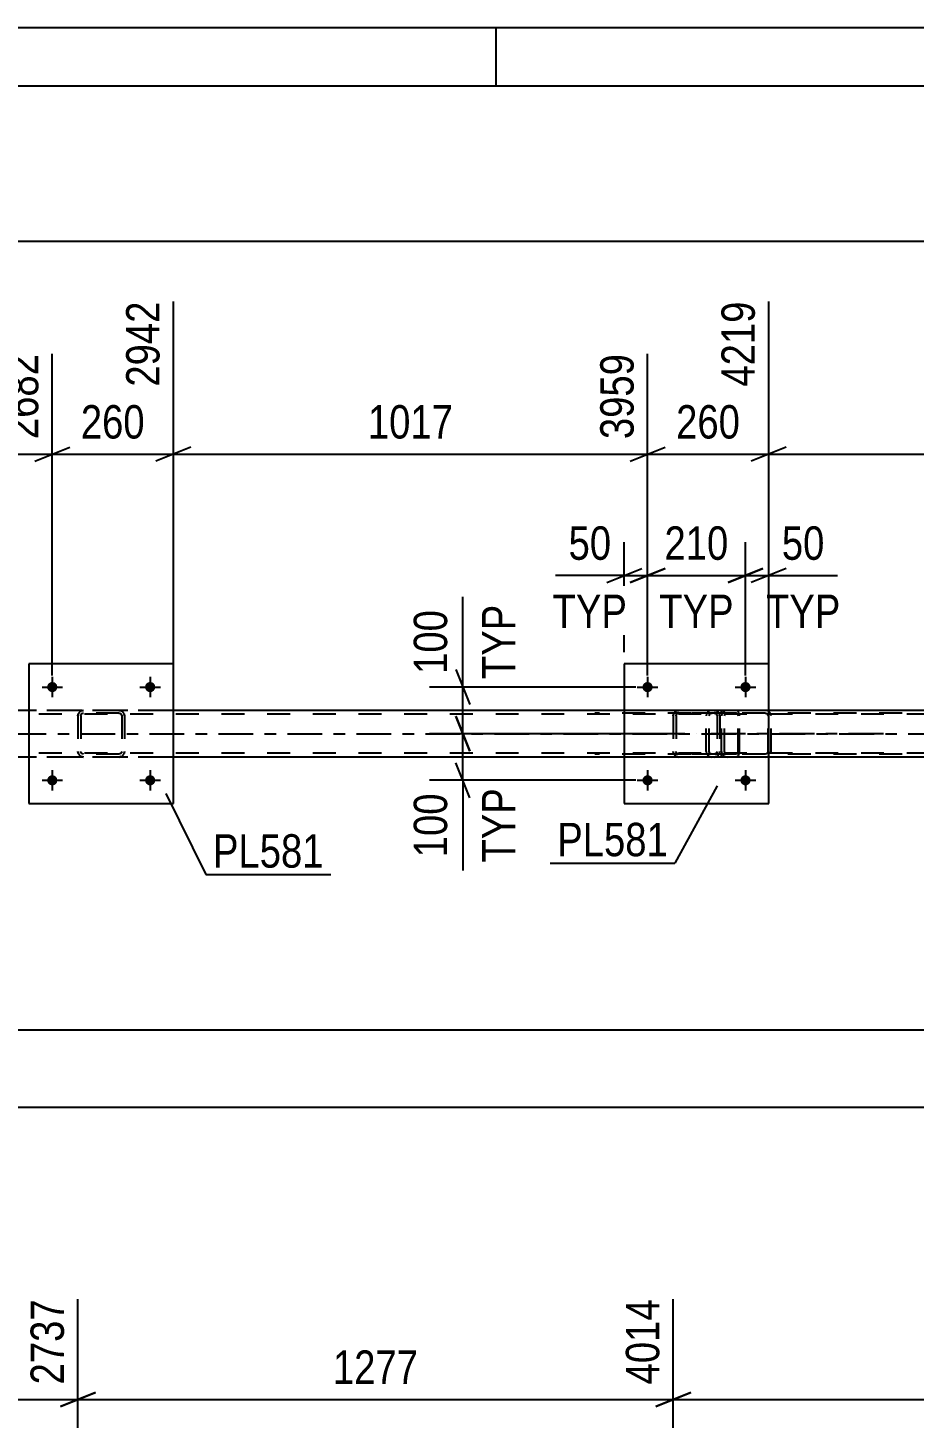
# Model space of a CAD drawing. Header units: millimetres. Extents: x -75 to 766, y -434 to 160.
# Drawn here: x 96.3 to 172.3, y 41.1 to 160.4 of the extents above; entities that cross this region are included whole.
import ezdxf

# ---------------------------------------------------------------- set-up
doc = ezdxf.new("R2010")
doc.units = ezdxf.units.MM
doc.linetypes.add('DXK_LINE_DOT2', pattern=[3.9198, 1.9599, -1.9599])
doc.linetypes.add('DXK_LINE_DOT3', pattern=[5.9187, 2.979, -0.9799, 0.9799, -0.9799])
doc.styles.add('Arial Narrow', font='ARIALN.TTF', dxfattribs={"height": 0.2})

# ---------------------------------------------------------------- blocks, each defined once
blk = doc.blocks.new('Unknown-814185074-1135')
at = {"color": 5, "linetype": 'Continuous'}
for p, q in [((766.44, 160.41), (-74.56, 160.41)), ((136.44, 155.41), (136.44, 160.41)), ((761.44, 155.41), (-69.56, 155.41))]:
    blk.add_line(p, q, dxfattribs=at)
blk = doc.blocks.new('Bolt-814185074-2460 - 2456')
at = {"linetype": 'Continuous'}
for points in [[(98.79, 103.86, -1), (97.91, 103.86, -1)], [(107.19, 103.86, -1), (106.31, 103.86, -1)]]:
    blk.add_hatch(color=1, dxfattribs=at).paths.add_polyline_path(points)
at = {"color": 1, "linetype": 'Continuous'}
for p, q in [((97.47, 103.86), (99.23, 103.86)), ((98.35, 104.74), (98.35, 102.98)), ((105.87, 103.86), (107.63, 103.86)), ((106.75, 104.74), (106.75, 102.98))]:
    blk.add_line(p, q, dxfattribs=at)
blk = doc.blocks.new('Bolt-814185074-2461 - 2456')
at = {"linetype": 'Continuous'}
for points in [[(98.79, 95.86, -1), (97.91, 95.86, -1)], [(107.19, 95.86, -1), (106.31, 95.86, -1)]]:
    blk.add_hatch(color=1, dxfattribs=at).paths.add_polyline_path(points)
at = {"color": 1, "linetype": 'Continuous'}
for p, q in [((98.35, 96.74), (98.35, 94.98)), ((106.75, 96.74), (106.75, 94.98)), ((97.47, 95.86), (99.23, 95.86)), ((105.87, 95.86), (107.63, 95.86))]:
    blk.add_line(p, q, dxfattribs=at)
blk = doc.blocks.new('Bolt-814185074-2462 - 2456')
at = {"linetype": 'Continuous'}
for points in [[(149.87, 103.86, -1), (148.99, 103.86, -1)], [(158.27, 103.86, -1), (157.39, 103.86, -1)]]:
    blk.add_hatch(color=1, dxfattribs=at).paths.add_polyline_path(points)
at = {"color": 1, "linetype": 'Continuous'}
for p, q in [((148.55, 103.86), (150.31, 103.86)), ((149.43, 104.74), (149.43, 102.98)), ((156.95, 103.86), (158.71, 103.86)), ((157.83, 104.74), (157.83, 102.98))]:
    blk.add_line(p, q, dxfattribs=at)
blk = doc.blocks.new('Bolt-814185074-2463 - 2456')
at = {"linetype": 'Continuous'}
for points in [[(149.87, 95.86, -1), (148.99, 95.86, -1)], [(158.27, 95.86, -1), (157.39, 95.86, -1)]]:
    blk.add_hatch(color=1, dxfattribs=at).paths.add_polyline_path(points)
at = {"color": 1, "linetype": 'Continuous'}
for p, q in [((149.43, 96.74), (149.43, 94.98)), ((157.83, 96.74), (157.83, 94.98)), ((148.55, 95.86), (150.31, 95.86)), ((156.95, 95.86), (158.71, 95.86))]:
    blk.add_line(p, q, dxfattribs=at)
blk = doc.blocks.new('Part-814185074-2602 - 2456')
at = {"color": 7, "linetype": 'DXK_LINE_DOT2'}
for p, q in [((640.09, 101.54), (35.67, 101.54)), ((636.85, 101.86), (96.35, 101.86)), ((108.75, 101.86), (96.35, 101.86)), ((159.83, 101.86), (147.43, 101.86)), ((640.09, 98.18), (35.67, 98.18)), ((636.85, 97.86), (96.35, 97.86)), ((108.75, 97.86), (96.35, 97.86)), ((159.83, 97.86), (147.43, 97.86))]:
    blk.add_line(p, q, dxfattribs=at)
at = {"color": 2, "linetype": 'Continuous'}
for p, q in [((96.35, 101.86), (74.61, 101.86)), ((147.43, 101.86), (108.75, 101.86)), ((198.51, 101.86), (159.83, 101.86)), ((96.35, 97.86), (74.73, 97.86)), ((147.43, 97.86), (108.75, 97.86)), ((198.51, 97.86), (159.83, 97.86))]:
    blk.add_line(p, q, dxfattribs=at)
at = {"color": 7, "linetype": 'DXK_LINE_DOT3'}
blk.add_line((35.67, 99.86), (640.09, 99.86), dxfattribs=at)
blk = doc.blocks.new('Part-814185074-2502 - 2456')
at = {"color": 2, "linetype": 'Continuous'}
for p, q in [((108.75, 105.86), (96.35, 105.86)), ((96.35, 105.86), (96.35, 93.86)), ((108.75, 93.86), (108.75, 105.86)), ((96.35, 93.86), (108.75, 93.86))]:
    blk.add_line(p, q, dxfattribs=at)
blk = doc.blocks.new('Part-814185074-2503 - 2456')
at = {"color": 7, "linetype": 'DXK_LINE_DOT2'}
for p, q in [((100.55, 101.38), (100.58, 101.57)), ((100.58, 101.57), (100.55, 101.38)), ((100.55, 101.38), (100.55, 98.34)), ((100.79, 101.38), (100.8, 101.48)), ((100.79, 101.38), (100.79, 98.34)), ((100.8, 101.48), (100.86, 101.55)), ((100.84, 101.83), (101.03, 101.86)), ((101.03, 101.86), (100.84, 101.83)), ((100.86, 101.55), (100.93, 101.61)), ((100.93, 101.61), (101.03, 101.62)), ((104.07, 101.86), (101.03, 101.86)), ((104.07, 101.62), (101.03, 101.62)), ((104.07, 101.86), (104.25, 101.83)), ((104.25, 101.83), (104.07, 101.86)), ((104.07, 101.62), (104.16, 101.61)), ((104.16, 101.61), (104.24, 101.55)), ((104.24, 101.55), (104.29, 101.48)), ((104.29, 101.48), (104.31, 101.38)), ((104.31, 101.38), (104.31, 98.34)), ((104.51, 101.57), (104.55, 101.38)), ((104.55, 101.38), (104.51, 101.57)), ((104.55, 101.38), (104.55, 98.34)), ((100.58, 98.16), (100.55, 98.34)), ((100.55, 98.34), (100.58, 98.16)), ((100.8, 98.25), (100.79, 98.34)), ((100.86, 98.17), (100.8, 98.25)), ((101.03, 97.86), (100.84, 97.9)), ((100.84, 97.9), (101.03, 97.86)), ((100.93, 98.12), (100.86, 98.17)), ((101.03, 98.1), (100.93, 98.12)), ((104.07, 98.1), (101.03, 98.1)), ((104.07, 97.86), (101.03, 97.86)), ((104.16, 98.12), (104.07, 98.1)), ((104.25, 97.9), (104.07, 97.86)), ((104.07, 97.86), (104.25, 97.9)), ((104.24, 98.17), (104.16, 98.12)), ((104.29, 98.25), (104.24, 98.17)), ((104.31, 98.34), (104.29, 98.25)), ((104.55, 98.34), (104.51, 98.16)), ((104.51, 98.16), (104.55, 98.34))]:
    blk.add_line(p, q, dxfattribs=at)
at = {"color": 7, "linetype": 'DXK_LINE_DOT3'}
blk.add_line((102.55, 99.86), (102.55, 99.86), dxfattribs=at)
at = {"color": 7, "linetype": 'DXK_LINE_DOT2'}
for centre, start, end in [((101.03, 101.38), 112.5, 157.5), ((101.03, 101.38), 112.5, 157.5), ((104.07, 101.38), 22.5, 67.5), ((104.07, 101.38), 22.5, 67.5), ((101.03, 98.34), 202.5, 247.5), ((101.03, 98.34), 202.5, 247.5), ((104.07, 98.34), 292.5, 337.5), ((104.07, 98.34), 292.5, 337.5)]:
    blk.add_arc(centre, 0.48, start, end, dxfattribs=at)
blk = doc.blocks.new('Part-814185074-2508 - 2456')
at = {"color": 2, "linetype": 'Continuous'}
for p, q in [((159.83, 105.86), (147.43, 105.86)), ((147.43, 105.86), (147.43, 93.86)), ((159.83, 93.86), (159.83, 105.86)), ((147.43, 93.86), (159.83, 93.86))]:
    blk.add_line(p, q, dxfattribs=at)
blk = doc.blocks.new('Part-814185074-2509 - 2456')
at = {"color": 7, "linetype": 'DXK_LINE_DOT2'}
for p, q in [((151.63, 101.38), (151.66, 101.57)), ((151.66, 101.57), (151.63, 101.38)), ((151.63, 101.38), (151.63, 98.34)), ((151.87, 101.38), (151.89, 101.48)), ((151.87, 101.38), (151.87, 98.34)), ((151.89, 101.48), (151.94, 101.55)), ((151.92, 101.83), (152.11, 101.86)), ((152.11, 101.86), (151.92, 101.83)), ((151.94, 101.55), (152.02, 101.61)), ((152.02, 101.61), (152.11, 101.62)), ((155.15, 101.86), (152.11, 101.86)), ((155.15, 101.62), (152.11, 101.62)), ((155.15, 101.86), (155.33, 101.83)), ((155.33, 101.83), (155.15, 101.86)), ((155.15, 101.62), (155.24, 101.61)), ((155.24, 101.61), (155.32, 101.55)), ((155.32, 101.55), (155.37, 101.48)), ((155.37, 101.48), (155.39, 101.38)), ((155.39, 101.38), (155.39, 98.34)), ((155.59, 101.57), (155.63, 101.38)), ((155.63, 101.38), (155.59, 101.57)), ((155.63, 101.38), (155.63, 98.34)), ((151.66, 98.16), (151.63, 98.34)), ((151.63, 98.34), (151.66, 98.16)), ((151.89, 98.25), (151.87, 98.34)), ((151.94, 98.17), (151.89, 98.25)), ((152.11, 97.86), (151.92, 97.9)), ((151.92, 97.9), (152.11, 97.86)), ((152.02, 98.12), (151.94, 98.17)), ((152.11, 98.1), (152.02, 98.12)), ((155.15, 98.1), (152.11, 98.1)), ((155.15, 97.86), (152.11, 97.86)), ((155.24, 98.12), (155.15, 98.1)), ((155.33, 97.9), (155.15, 97.86)), ((155.15, 97.86), (155.33, 97.9)), ((155.32, 98.17), (155.24, 98.12)), ((155.37, 98.25), (155.32, 98.17)), ((155.39, 98.34), (155.37, 98.25)), ((155.63, 98.34), (155.59, 98.16)), ((155.59, 98.16), (155.63, 98.34))]:
    blk.add_line(p, q, dxfattribs=at)
at = {"color": 7, "linetype": 'DXK_LINE_DOT3'}
blk.add_line((153.63, 99.86), (153.63, 99.86), dxfattribs=at)
at = {"color": 7, "linetype": 'DXK_LINE_DOT2'}
for centre, start, end in [((152.11, 101.38), 112.5, 157.5), ((152.11, 101.38), 112.5, 157.5), ((155.15, 101.38), 22.5, 67.5), ((155.15, 101.38), 22.5, 67.5), ((152.11, 98.34), 202.5, 247.5), ((152.11, 98.34), 202.5, 247.5), ((155.15, 98.34), 292.5, 337.5), ((155.15, 98.34), 292.5, 337.5)]:
    blk.add_arc(centre, 0.48, start, end, dxfattribs=at)
blk = doc.blocks.new('Part-814185074-2651 - 2456')
at = {"color": 7, "linetype": 'DXK_LINE_DOT2'}
for p, q in [((155.81, 101.57), (155.77, 101.38)), ((155.77, 98.34), (155.77, 101.38)), ((156.03, 101.38), (156.05, 101.48)), ((156.03, 98.34), (156.03, 101.38)), ((156.05, 101.48), (156.1, 101.55)), ((156.28, 101.86), (156.09, 101.83)), ((156.1, 101.55), (156.19, 101.61)), ((156.19, 101.61), (156.28, 101.62)), ((171.27, 101.86), (156.28, 101.86)), ((171.27, 101.62), (156.28, 101.62)), ((159.72, 101.83), (159.52, 101.86)), ((159.52, 101.62), (159.62, 101.61)), ((159.62, 101.61), (159.7, 101.55)), ((159.7, 101.55), (159.76, 101.48)), ((159.76, 101.48), (159.78, 101.38)), ((159.78, 98.34), (159.78, 101.38)), ((160, 101.52), (159.99, 101.57)), ((160.03, 101.38), (160, 101.52)), ((160.03, 98.34), (160.03, 101.38)), ((155.77, 98.34), (155.81, 98.16)), ((156.05, 98.25), (156.03, 98.34)), ((156.1, 98.17), (156.05, 98.25)), ((156.09, 97.9), (156.28, 97.86)), ((156.19, 98.12), (156.1, 98.17)), ((156.28, 98.1), (156.19, 98.12)), ((171.27, 98.1), (156.28, 98.1)), ((171.27, 97.86), (156.28, 97.86)), ((159.62, 98.12), (159.52, 98.1)), ((159.52, 97.86), (159.72, 97.9)), ((159.7, 98.17), (159.62, 98.12)), ((159.76, 98.25), (159.7, 98.17)), ((159.78, 98.34), (159.76, 98.25)), ((159.99, 98.16), (160.01, 98.26)), ((160.01, 98.26), (160.03, 98.34))]:
    blk.add_line(p, q, dxfattribs=at)
at = {"color": 7, "linetype": 'DXK_LINE_DOT3'}
blk.add_line((169.66, 99.86), (154.48, 99.86), dxfattribs=at)
at = {"color": 7, "linetype": 'DXK_LINE_DOT2'}
for centre, start, end in [((156.27, 101.36), 110.7583, 155.68), ((159.54, 101.36), 24.32, 69.2417), ((156.27, 98.36), 204.32, 249.2417)]:
    blk.add_arc(centre, 0.496, start, end, dxfattribs=at)
blk = doc.blocks.new('Part-814185074-2664 - 2456')
at = {"color": 7, "linetype": 'DXK_LINE_DOT2'}
for p, q in [((157.05, 101.86), (144.89, 101.86)), ((157.05, 101.62), (144.89, 101.62)), ((154.49, 101.57), (154.46, 101.38)), ((154.46, 98.34), (154.46, 101.38)), ((154.71, 101.38), (154.73, 101.48)), ((154.71, 98.34), (154.71, 101.38)), ((154.73, 101.48), (154.78, 101.55)), ((154.96, 101.86), (154.77, 101.83)), ((154.78, 101.55), (154.86, 101.61)), ((154.86, 101.61), (154.96, 101.62)), ((155.77, 101.62), (155.77, 101.86)), ((157.15, 101.83), (157.05, 101.86)), ((157.05, 101.62), (157.1, 101.61)), ((157.1, 101.61), (157.15, 101.55)), ((157.24, 101.72), (157.15, 101.83)), ((157.15, 101.55), (157.18, 101.48)), ((157.18, 101.48), (157.19, 101.38)), ((157.19, 98.34), (157.19, 101.38)), ((157.3, 101.57), (157.24, 101.72)), ((157.32, 101.38), (157.3, 101.57)), ((157.32, 98.34), (157.32, 101.38)), ((157.05, 98.1), (144.89, 98.1)), ((157.05, 97.86), (144.89, 97.86)), ((154.46, 98.34), (154.49, 98.16)), ((154.73, 98.25), (154.71, 98.34)), ((154.78, 98.17), (154.73, 98.25)), ((154.77, 97.9), (154.96, 97.86)), ((154.86, 98.12), (154.78, 98.17)), ((154.96, 98.1), (154.86, 98.12)), ((155.77, 97.86), (155.77, 98.1)), ((157.1, 98.12), (157.05, 98.1)), ((157.05, 97.86), (157.15, 97.9)), ((157.15, 98.17), (157.1, 98.12)), ((157.18, 98.25), (157.15, 98.17)), ((157.15, 97.9), (157.24, 98)), ((157.19, 98.34), (157.18, 98.25)), ((157.24, 98), (157.3, 98.16)), ((157.3, 98.16), (157.32, 98.34))]:
    blk.add_line(p, q, dxfattribs=at)
for centre, start, end in [((154.94, 101.37), 111.1938, 156.1502), ((154.94, 98.36), 203.8498, 248.8062)]:
    blk.add_arc(centre, 0.492, start, end, dxfattribs=at)
blk = doc.blocks.new('StraightDimension-814185074-2803 - 2456')
at = {"color": 7, "linetype": 'Continuous'}
blk.add_line((10.44, 67.82), (640.09, 67.82), dxfattribs=at)
blk = doc.blocks.new('StraightDimension-814185074-2841 - 2456')
at = {"color": 7, "linetype": 'Continuous'}
for p, q in [((132.98, 101.36), (134.18, 98.36)), ((152.63, 99.86), (130.73, 99.86)), ((133.58, 95.86), (133.58, 99.86)), ((134.18, 94.36), (132.98, 97.36)), ((148.43, 95.86), (130.73, 95.86)), ((133.58, 95.86), (133.58, 88.13)), ((133.58, 95.86), (133.58, 88.13))]:
    blk.add_line(p, q, dxfattribs=at)
at = {"color": 0, "linetype": 'Continuous'}
blk.add_wipeout([(138.68, 95.79), (134.48, 95.79), (134.48, 88.2), (138.68, 88.2)], dxfattribs=at)
at = {"color": 0}
blk.add_wipeout([(132.83, 95.34), (128.63, 95.34), (128.63, 88.66), (132.83, 88.66)], dxfattribs=at)
at = {"color": 3, "style": 'Arial Narrow'}
blk.add_text('100', height=2.863, rotation=90.0002, dxfattribs=at).set_placement((132.23, 89.26))
at = {"color": 3, "linetype": 'Continuous', "style": 'Arial Narrow'}
blk.add_text('TYP', height=2.863, rotation=90.0002, dxfattribs=at).set_placement((138.08, 88.8))
blk = doc.blocks.new('StraightDimension-814185074-2864 - 2456')
at = {"color": 7, "linetype": 'Continuous'}
for p, q in [((133.58, 103.86), (133.58, 111.6)), ((133.58, 103.86), (133.58, 111.6)), ((132.98, 105.36), (134.18, 102.36)), ((148.43, 103.86), (130.73, 103.86)), ((133.58, 99.86), (133.58, 103.86)), ((134.18, 98.36), (132.98, 101.36)), ((152.63, 99.86), (130.73, 99.86))]:
    blk.add_line(p, q, dxfattribs=at)
at = {"color": 0}
blk.add_wipeout([(132.83, 111.07), (128.63, 111.07), (128.63, 104.39), (132.83, 104.39)], dxfattribs=at)
at = {"color": 0, "linetype": 'Continuous'}
blk.add_wipeout([(138.68, 111.53), (134.48, 111.53), (134.48, 103.94), (138.68, 103.94)], dxfattribs=at)
at = {"color": 3, "style": 'Arial Narrow'}
blk.add_text('100', height=2.863, rotation=90.0002, dxfattribs=at).set_placement((132.23, 104.99))
at = {"color": 3, "linetype": 'Continuous', "style": 'Arial Narrow'}
blk.add_text('TYP', height=2.863, rotation=90.0002, dxfattribs=at).set_placement((138.08, 104.54))
blk = doc.blocks.new('StraightDimension-814185074-2888 - 2456')
at = {"color": 7, "linetype": 'Continuous'}
for p, q in [((157.83, 104.86), (157.83, 116.28)), ((159.83, 106.86), (159.83, 116.28)), ((156.33, 112.83), (159.33, 114.03)), ((157.83, 113.43), (159.83, 113.43)), ((161.33, 114.03), (158.33, 112.83)), ((159.83, 113.43), (165.73, 113.43)), ((159.83, 113.43), (165.73, 113.43))]:
    blk.add_line(p, q, dxfattribs=at)
at = {"color": 0}
blk.add_wipeout([(165.21, 114.18), (165.21, 118.38), (160.35, 118.38), (160.35, 114.18)], dxfattribs=at)
at = {"color": 0, "linetype": 'Continuous'}
blk.add_wipeout([(166.58, 108.33), (166.58, 112.53), (158.99, 112.53), (158.99, 108.33)], dxfattribs=at)
at = {"color": 3, "style": 'Arial Narrow'}
blk.add_text('50', height=2.863, dxfattribs=at).set_placement((160.95, 114.78))
at = {"color": 3, "linetype": 'Continuous', "style": 'Arial Narrow'}
blk.add_text('TYP', height=2.863, dxfattribs=at).set_placement((159.59, 108.93))
blk = doc.blocks.new('StraightDimension-814185074-2901 - 2456')
at = {"color": 7, "linetype": 'Continuous'}
for p, q in [((149.43, 104.86), (149.43, 116.28)), ((157.83, 104.86), (157.83, 116.28)), ((147.93, 112.83), (150.93, 114.03)), ((149.43, 113.43), (157.83, 113.43)), ((159.33, 114.03), (156.33, 112.83))]:
    blk.add_line(p, q, dxfattribs=at)
at = {"color": 0}
blk.add_wipeout([(156.97, 114.18), (156.97, 118.38), (150.28, 118.38), (150.28, 114.18)], dxfattribs=at)
at = {"color": 0, "linetype": 'Continuous'}
blk.add_wipeout([(157.42, 108.33), (157.42, 112.53), (149.83, 112.53), (149.83, 108.33)], dxfattribs=at)
at = {"color": 3, "style": 'Arial Narrow'}
blk.add_text('210', height=2.863, dxfattribs=at).set_placement((150.88, 114.78))
at = {"color": 3, "linetype": 'Continuous', "style": 'Arial Narrow'}
blk.add_text('TYP', height=2.863, dxfattribs=at).set_placement((150.43, 108.93))
blk = doc.blocks.new('StraightDimension-814185074-2917 - 2456')
at = {"color": 7, "linetype": 'Continuous'}
for p, q in [((147.43, 106.86), (147.43, 116.28)), ((149.43, 104.86), (149.43, 116.28)), ((147.43, 113.43), (141.52, 113.43)), ((147.43, 113.43), (141.52, 113.43)), ((145.93, 112.83), (148.93, 114.03)), ((147.43, 113.43), (149.43, 113.43)), ((150.93, 114.03), (147.93, 112.83))]:
    blk.add_line(p, q, dxfattribs=at)
at = {"color": 0}
blk.add_wipeout([(146.9, 114.18), (146.9, 118.38), (142.05, 118.38), (142.05, 114.18)], dxfattribs=at)
at = {"color": 0, "linetype": 'Continuous'}
blk.add_wipeout([(148.27, 108.33), (148.27, 112.53), (140.68, 112.53), (140.68, 108.33)], dxfattribs=at)
at = {"color": 3, "style": 'Arial Narrow'}
blk.add_text('50', height=2.863, dxfattribs=at).set_placement((142.65, 114.78))
at = {"color": 3, "linetype": 'Continuous', "style": 'Arial Narrow'}
blk.add_text('TYP', height=2.863, dxfattribs=at).set_placement((141.28, 108.93))
blk = doc.blocks.new('StraightDimension-814185074-2931 - 2456')
at = {"color": 7, "linetype": 'Continuous'}
blk.add_line((9.8, 142.12), (640.73, 142.12), dxfattribs=at)
blk = doc.blocks.new('StraightDimension-814185074-2954 - 2456')
at = {"color": 7, "linetype": 'Continuous'}
blk.add_line((74.73, 74.47), (640.09, 74.47), dxfattribs=at)
blk = doc.blocks.new('StraightDimension-814185074-11588 - 2456')
at = {"color": 7, "linetype": 'Continuous'}
for p, q in [((159.83, 102.77), (159.83, 136.94)), ((200.51, 104.86), (200.51, 132.44)), ((161.33, 124.43), (158.33, 123.23)), ((199.01, 123.23), (202.01, 124.43)), ((159.83, 123.83), (200.51, 123.83))]:
    blk.add_line(p, q, dxfattribs=at)
at = {"color": 0}
blk.add_wipeout([(184.42, 124.58), (184.42, 128.78), (175.91, 128.78), (175.91, 124.58)], dxfattribs=at)
at = {"color": 3, "style": 'Arial Narrow'}
blk.add_text('1017', height=2.863, dxfattribs=at).set_placement((176.51, 125.18))
at = {"color": 0, "linetype": 'Continuous'}
blk.add_wipeout([(199.91, 133.04), (195.71, 133.04), (195.71, 124.53), (199.91, 124.53)], dxfattribs=at)
at = {"color": 3, "linetype": 'Continuous', "style": 'Arial Narrow'}
blk.add_text('5236', height=2.863, rotation=90.0002, dxfattribs=at).set_placement((199.31, 125.13))
blk = doc.blocks.new('StraightDimension-814185074-11589 - 2456')
at = {"color": 7, "linetype": 'Continuous'}
for p, q in [((159.83, 102.77), (159.83, 136.94)), ((149.43, 104.86), (149.43, 132.44)), ((147.93, 123.23), (150.93, 124.43)), ((161.33, 124.43), (158.33, 123.23)), ((149.43, 123.83), (159.83, 123.83))]:
    blk.add_line(p, q, dxfattribs=at)
at = {"color": 0}
blk.add_wipeout([(157.97, 124.58), (157.97, 128.78), (151.28, 128.78), (151.28, 124.58)], dxfattribs=at)
at = {"color": 3, "style": 'Arial Narrow'}
blk.add_text('260', height=2.863, dxfattribs=at).set_placement((151.88, 125.18))
at = {"color": 0, "linetype": 'Continuous'}
blk.add_wipeout([(159.23, 137.54), (155.03, 137.54), (155.03, 129.03), (159.23, 129.03)], dxfattribs=at)
at = {"color": 3, "linetype": 'Continuous', "style": 'Arial Narrow'}
blk.add_text('4219', height=2.863, rotation=90.0002, dxfattribs=at).set_placement((158.63, 129.63))
blk = doc.blocks.new('StraightDimension-814185074-11590 - 2456')
at = {"color": 7, "linetype": 'Continuous'}
for p, q in [((108.75, 102.86), (108.75, 136.94)), ((149.43, 104.86), (149.43, 132.44)), ((110.25, 124.43), (107.25, 123.23)), ((147.93, 123.23), (150.93, 124.43)), ((108.75, 123.83), (149.43, 123.83))]:
    blk.add_line(p, q, dxfattribs=at)
at = {"color": 0}
blk.add_wipeout([(133.34, 124.58), (133.34, 128.78), (124.83, 128.78), (124.83, 124.58)], dxfattribs=at)
at = {"color": 3, "style": 'Arial Narrow'}
blk.add_text('1017', height=2.863, dxfattribs=at).set_placement((125.43, 125.18))
at = {"color": 0, "linetype": 'Continuous'}
blk.add_wipeout([(148.83, 133.04), (144.63, 133.04), (144.63, 124.53), (148.83, 124.53)], dxfattribs=at)
at = {"color": 3, "linetype": 'Continuous', "style": 'Arial Narrow'}
blk.add_text('3959', height=2.863, rotation=90.0002, dxfattribs=at).set_placement((148.23, 125.13))
blk = doc.blocks.new('StraightDimension-814185074-11591 - 2456')
at = {"color": 7, "linetype": 'Continuous'}
for p, q in [((108.75, 102.86), (108.75, 136.94)), ((98.35, 104.86), (98.35, 132.44)), ((96.85, 123.23), (99.85, 124.43)), ((110.25, 124.43), (107.25, 123.23)), ((98.35, 123.83), (108.75, 123.83))]:
    blk.add_line(p, q, dxfattribs=at)
at = {"color": 0}
blk.add_wipeout([(106.89, 124.58), (106.89, 128.78), (100.2, 128.78), (100.2, 124.58)], dxfattribs=at)
at = {"color": 3, "style": 'Arial Narrow'}
blk.add_text('260', height=2.863, dxfattribs=at).set_placement((100.8, 125.18))
at = {"color": 0, "linetype": 'Continuous'}
blk.add_wipeout([(108.15, 137.54), (103.95, 137.54), (103.95, 129.03), (108.15, 129.03)], dxfattribs=at)
at = {"color": 3, "linetype": 'Continuous', "style": 'Arial Narrow'}
blk.add_text('2942', height=2.863, rotation=90.0002, dxfattribs=at).set_placement((107.55, 129.63))
blk = doc.blocks.new('StraightDimension-814185074-11592 - 2456')
at = {"color": 7, "linetype": 'Continuous'}
for p, q in [((74.61, 103.26), (74.61, 136.94)), ((98.35, 104.86), (98.35, 132.44)), ((76.11, 124.43), (73.11, 123.23)), ((96.85, 123.23), (99.85, 124.43)), ((74.61, 123.83), (98.35, 123.83))]:
    blk.add_line(p, q, dxfattribs=at)
at = {"color": 0}
blk.add_wipeout([(89.82, 124.58), (89.82, 128.78), (83.13, 128.78), (83.13, 124.58)], dxfattribs=at)
at = {"color": 3, "style": 'Arial Narrow'}
blk.add_text('593', height=2.863, dxfattribs=at).set_placement((83.73, 125.18))
at = {"color": 0, "linetype": 'Continuous'}
blk.add_wipeout([(97.75, 133.04), (93.55, 133.04), (93.55, 124.53), (97.75, 124.53)], dxfattribs=at)
at = {"color": 3, "linetype": 'Continuous', "style": 'Arial Narrow'}
blk.add_text('2682', height=2.863, rotation=90.0002, dxfattribs=at).set_placement((97.15, 125.13))
blk = doc.blocks.new('StraightDimension-814185074-10522 - 3452')
at = {"color": 7, "linetype": 'Continuous'}
for p, q in [((100.55, 10.84), (100.55, 51.35)), ((151.63, 10.84), (151.63, 51.35)), ((102.05, 43.34), (99.05, 42.14)), ((150.13, 42.14), (153.13, 43.34)), ((100.55, 42.74), (151.63, 42.74))]:
    blk.add_line(p, q, dxfattribs=at)
at = {"color": 0}
blk.add_wipeout([(130.34, 43.49), (130.34, 47.69), (121.83, 47.69), (121.83, 43.49)], dxfattribs=at)
at = {"color": 3, "style": 'Arial Narrow'}
blk.add_text('1277', height=2.863, dxfattribs=at).set_placement((122.43, 44.09))
at = {"color": 0, "linetype": 'Continuous'}
blk.add_wipeout([(151.03, 51.95), (146.83, 51.95), (146.83, 43.44), (151.03, 43.44)], dxfattribs=at)
at = {"color": 3, "linetype": 'Continuous', "style": 'Arial Narrow'}
blk.add_text('4014', height=2.863, rotation=90.0002, dxfattribs=at).set_placement((150.43, 44.04))
blk = doc.blocks.new('StraightDimension-814185074-10521 - 3452')
at = {"color": 7, "linetype": 'Continuous'}
for p, q in [((151.63, 10.84), (151.63, 51.35)), ((202.71, 10.84), (202.71, 51.35)), ((153.13, 43.34), (150.13, 42.14)), ((201.21, 42.14), (204.21, 43.34)), ((151.63, 42.74), (202.71, 42.74))]:
    blk.add_line(p, q, dxfattribs=at)
at = {"color": 0}
blk.add_wipeout([(181.42, 43.49), (181.42, 47.69), (172.91, 47.69), (172.91, 43.49)], dxfattribs=at)
at = {"color": 3, "style": 'Arial Narrow'}
blk.add_text('1277', height=2.863, dxfattribs=at).set_placement((173.51, 44.09))
at = {"color": 0, "linetype": 'Continuous'}
blk.add_wipeout([(202.11, 51.95), (197.91, 51.95), (197.91, 43.44), (202.11, 43.44)], dxfattribs=at)
at = {"color": 3, "linetype": 'Continuous', "style": 'Arial Narrow'}
blk.add_text('5291', height=2.863, rotation=90.0002, dxfattribs=at).set_placement((201.51, 44.04))
blk = doc.blocks.new('StraightDimension-814185074-10523 - 3452')
at = {"color": 7, "linetype": 'Continuous'}
for p, q in [((49.47, 10.84), (49.47, 51.35)), ((100.55, 10.84), (100.55, 51.35)), ((50.97, 43.34), (47.97, 42.14)), ((99.05, 42.14), (102.05, 43.34)), ((49.47, 42.74), (100.55, 42.74))]:
    blk.add_line(p, q, dxfattribs=at)
at = {"color": 0}
blk.add_wipeout([(79.26, 43.49), (79.26, 47.69), (70.75, 47.69), (70.75, 43.49)], dxfattribs=at)
at = {"color": 3, "style": 'Arial Narrow'}
blk.add_text('1277', height=2.863, dxfattribs=at).set_placement((71.35, 44.09))
at = {"color": 0, "linetype": 'Continuous'}
blk.add_wipeout([(99.95, 51.95), (95.75, 51.95), (95.75, 43.44), (99.95, 43.44)], dxfattribs=at)
at = {"color": 3, "linetype": 'Continuous', "style": 'Arial Narrow'}
blk.add_text('2737', height=2.863, rotation=90.0002, dxfattribs=at).set_placement((99.35, 44.04))
blk = doc.blocks.new('Mark-814185074-2498 - 2456')
at = {"color": 30, "linetype": 'Continuous'}
for p, q in [((108.09, 94.73), (111.54, 87.77)), ((111.54, 87.77), (122.24, 87.77))]:
    blk.add_line(p, q, dxfattribs=at)
at = {"color": 0}
blk.add_wipeout([(121.64, 88.37), (121.64, 91.37), (112.14, 91.37), (112.14, 88.37)], dxfattribs=at)
blk.add_wipeout([(121.64, 88.37), (121.64, 91.37), (112.14, 91.37), (112.14, 88.37)], dxfattribs=at)
at = {"color": 3, "style": 'Arial Narrow'}
blk.add_text('PL581', height=2.863, dxfattribs=at).set_placement((112.14, 88.37))
blk = doc.blocks.new('Mark-814185074-2504 - 2456')
at = {"color": 30, "linetype": 'Continuous'}
for p in [(155.4, 95.38), (141.08, 88.75)]:
    blk.add_line(p, (151.78, 88.75), dxfattribs=at)
at = {"color": 0}
blk.add_wipeout([(151.18, 89.35), (151.18, 92.35), (141.68, 92.35), (141.68, 89.35)], dxfattribs=at)
blk.add_wipeout([(151.18, 89.35), (151.18, 92.35), (141.68, 92.35), (141.68, 89.35)], dxfattribs=at)
at = {"color": 3, "style": 'Arial Narrow'}
blk.add_text('PL581', height=2.863, dxfattribs=at).set_placement((141.68, 89.35))

msp = doc.modelspace()

# ---------------------------------------------------------------- block references
for name in ['Unknown-814185074-1135', 'Part-814185074-2502 - 2456', 'Part-814185074-2508 - 2456', 'Part-814185074-2602 - 2456', 'Bolt-814185074-2460 - 2456', 'Bolt-814185074-2462 - 2456', 'Part-814185074-2503 - 2456', 'Part-814185074-2664 - 2456', 'Part-814185074-2509 - 2456', 'Part-814185074-2651 - 2456', 'Bolt-814185074-2461 - 2456', 'Bolt-814185074-2463 - 2456']:
    msp.add_blockref(name, (0, 0))

# ---------------------------------------------------------------- next in the draw order: block references
for name in ['StraightDimension-814185074-2888 - 2456', 'StraightDimension-814185074-2803 - 2456', 'StraightDimension-814185074-10522 - 3452']:
    msp.add_blockref(name, (0, 0))

# ---------------------------------------------------------------- next in the draw order: block references
for name in ['StraightDimension-814185074-2841 - 2456', 'StraightDimension-814185074-10523 - 3452', 'StraightDimension-814185074-10521 - 3452']:
    msp.add_blockref(name, (0, 0))

# ---------------------------------------------------------------- next in the draw order: block references
for name in ['StraightDimension-814185074-2864 - 2456', 'StraightDimension-814185074-2954 - 2456']:
    msp.add_blockref(name, (0, 0))

# ---------------------------------------------------------------- next in the draw order: block references
for name in ['StraightDimension-814185074-2901 - 2456', 'Mark-814185074-2498 - 2456', 'Mark-814185074-2504 - 2456']:
    msp.add_blockref(name, (0, 0))

# ---------------------------------------------------------------- next in the draw order: block references
msp.add_blockref('StraightDimension-814185074-2917 - 2456', (0, 0))

# ---------------------------------------------------------------- next in the draw order: block references
msp.add_blockref('StraightDimension-814185074-2931 - 2456', (0, 0))

# ---------------------------------------------------------------- next in the draw order: block references
msp.add_blockref('StraightDimension-814185074-11588 - 2456', (0, 0))

# ---------------------------------------------------------------- next in the draw order: block references
msp.add_blockref('StraightDimension-814185074-11589 - 2456', (0, 0))

# ---------------------------------------------------------------- next in the draw order: block references
msp.add_blockref('StraightDimension-814185074-11590 - 2456', (0, 0))

# ---------------------------------------------------------------- next in the draw order: block references
msp.add_blockref('StraightDimension-814185074-11591 - 2456', (0, 0))

# ---------------------------------------------------------------- next in the draw order: block references
msp.add_blockref('StraightDimension-814185074-11592 - 2456', (0, 0))

doc.saveas('drawing.dxf')
